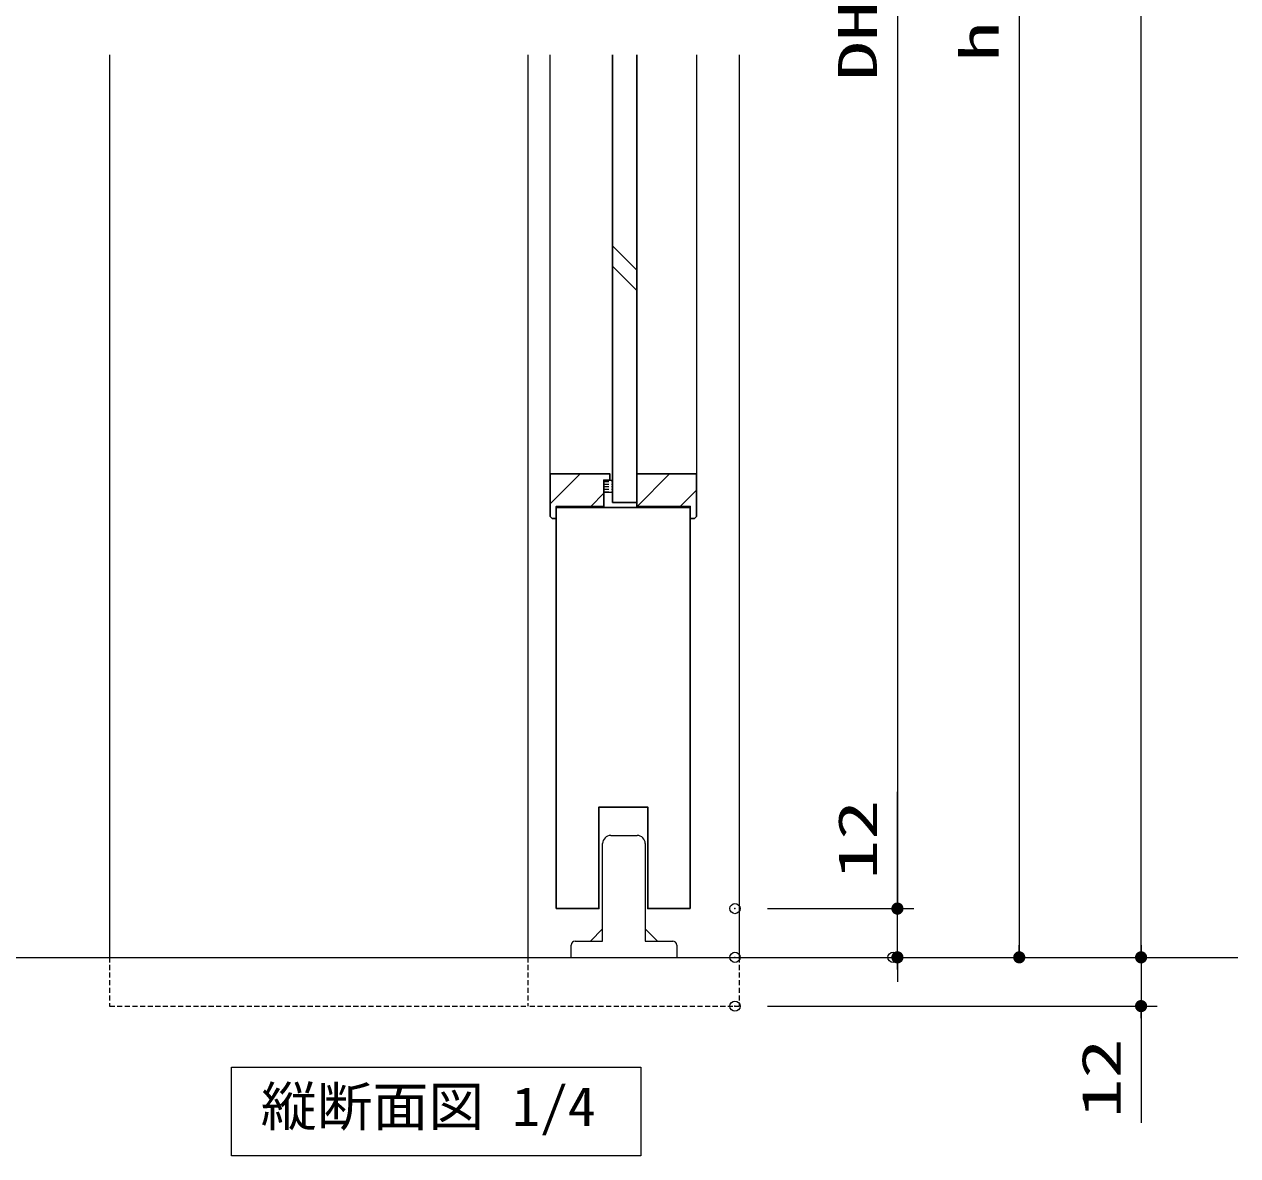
# Model space of a CAD drawing. Units: millimetres, scale not verified. Extents: x -1306 to 1306, y -607 to 607.
# Drawn here: x -588.6 to -289.8, y -70.4 to 208.1 of the extents above; entities that cross this region are included whole.
import ezdxf
from ezdxf.enums import TextEntityAlignment as Align

# ---------------------------------------------------------------- set-up
doc = ezdxf.new("R2010")
doc.units = ezdxf.units.MM
doc.header["$LTSCALE"] = 5
doc.header["$PDMODE"] = 32
doc.header["$PDSIZE"] = 2.5
doc.linetypes.add('USER2', pattern=[0.375, 0.25, -0.125])
for name, color, linetype, lineweight in [('0-1_線(黄)', 2, 'Continuous', 15), ('0-B_点線(水)', 6, 'USER2', 9), ('0-D_線(白)', 7, 'Continuous', 30), ('1-0_線(水)', 4, 'Continuous', 9), ('1-1_寸法線', 3, 'Continuous', 13), ('1-2_ハッチング', 6, 'Continuous', 9), ('1-4_DEFPOINTS', 7, 'Continuous', 5), ('1-5_0', 3, 'Continuous', 25), ('1-6_点線(黄)', 2, 'USER2', 15)]:
    doc.layers.add(name, color=color, linetype=linetype, lineweight=lineweight)
doc.styles.add('ＭＳ ゴシック', font='')
doc.styles.get('ＭＳ ゴシック').set_extended_font_data('MS Gothic')

# ---------------------------------------------------------------- blocks, each defined once
blk = doc.blocks.new('_DOT')
at = {"layer": '1-5_0'}
blk.add_line((-2.5, 0), (-5, 0), dxfattribs=at)
for points in [[(0, 0), (-2.5, 0), (-2.48, 0.313)], [(0, 0), (-2.48, -0.313), (-2.5, 0)], [(0, 0), (-2.48, 0.313), (-2.421, 0.622)], [(0, 0), (-2.421, -0.622), (-2.48, -0.313)], [(0, 0), (-2.421, 0.622), (-2.324, 0.92)], [(0, 0), (-2.324, -0.92), (-2.421, -0.622)], [(0, 0), (-2.324, 0.92), (-2.191, 1.204)], [(0, 0), (-2.191, -1.204), (-2.324, -0.92)], [(0, 0), (-2.191, 1.204), (-2.023, 1.469)], [(0, 0), (-2.023, -1.469), (-2.191, -1.204)], [(0, 0), (-2.023, 1.469), (-1.822, 1.711)], [(0, 0), (-1.822, -1.711), (-2.023, -1.469)], [(0, 0), (-1.822, 1.711), (-1.594, 1.926)], [(0, 0), (-1.594, -1.926), (-1.822, -1.711)], [(0, 0), (-1.594, 1.926), (-1.34, 2.111)], [(0, 0), (-1.34, -2.111), (-1.594, -1.926)], [(0, 0), (-1.34, 2.111), (-1.064, 2.262)], [(0, 0), (-1.064, -2.262), (-1.34, -2.111)], [(0, 0), (-1.064, 2.262), (-0.773, 2.378)], [(0, 0), (-0.773, -2.378), (-1.064, -2.262)], [(0, 0), (-0.773, 2.378), (-0.468, 2.456)], [(0, 0), (-0.468, -2.456), (-0.773, -2.378)], [(0, 0), (-0.468, 2.456), (-0.157, 2.495)], [(0, 0), (-0.157, -2.495), (-0.468, -2.456)], [(0, 0), (-0.157, 2.495), (0.157, 2.495)], [(0, 0), (0.157, -2.495), (-0.157, -2.495)], [(0, 0), (0.157, 2.495), (0.468, 2.456)], [(0, 0), (0.468, 2.456), (0.773, 2.378)], [(0, 0), (0.773, 2.378), (1.064, 2.262)], [(0, 0), (1.064, 2.262), (1.34, 2.111)], [(0, 0), (1.34, 2.111), (1.594, 1.926)], [(0, 0), (1.594, 1.926), (1.822, 1.711)], [(0, 0), (1.822, 1.711), (2.023, 1.469)], [(0, 0), (2.023, 1.469), (2.191, 1.204)], [(0, 0), (2.191, 1.204), (2.324, 0.92)], [(0, 0), (2.324, 0.92), (2.421, 0.622)], [(0, 0), (2.421, 0.622), (2.48, 0.313)], [(0, 0), (2.48, 0.313), (2.5, 0)], [(0, 0), (0.468, -2.456), (0.157, -2.495)], [(0, 0), (0.773, -2.378), (0.468, -2.456)], [(0, 0), (1.064, -2.262), (0.773, -2.378)], [(0, 0), (1.34, -2.111), (1.064, -2.262)], [(0, 0), (1.594, -1.926), (1.34, -2.111)], [(0, 0), (1.822, -1.711), (1.594, -1.926)], [(0, 0), (2.023, -1.469), (1.822, -1.711)], [(0, 0), (2.191, -1.204), (2.023, -1.469)], [(0, 0), (2.324, -0.92), (2.191, -1.204)], [(0, 0), (2.421, -0.622), (2.324, -0.92)], [(0, 0), (2.48, -0.313), (2.421, -0.622)], [(0, 0), (2.5, 0), (2.48, -0.313)]]:
    blk.add_solid(points, dxfattribs=at)
blk = doc.blocks.new('ｶﾞｲﾄﾞ金具')
at = {"layer": '1-0_線(水)'}
for p, q in [((3791.88, 2451.38), (3824.38, 2451.38)), ((3834.38, 2441.38), (3834.38, 2321.38)), ((3781.88, 2336.38), (3766.88, 2321.38)), ((3834.38, 2336.38), (3849.38, 2321.38)), ((3743.13, 2301.38), (3743.13, 2316.38)), ((3834.38, 2321.38), (3868.13, 2321.38)), ((3873.13, 2316.38), (3873.13, 2301.38))]:
    blk.add_line(p, q, dxfattribs=at)
blk.add_lwpolyline([(3748.13, 2321.38), (3781.88, 2321.38), (3781.88, 2441.38)], dxfattribs=at)
for centre, radius, start, end in [((3791.88, 2441.38), 10, 90, 180), ((3824.38, 2441.38), 10, 0, 90), ((3748.13, 2316.38), 5, 90, 180), ((3868.13, 2316.38), 5, 0, 90)]:
    blk.add_arc(centre, radius, start, end, dxfattribs=at)

msp = doc.modelspace()

# ---------------------------------------------------------------- linework, layer by layer
at = {"layer": '0-1_線(黄)'}
msp.add_line((-1227.759, -21.552), (-289.827, -21.552), dxfattribs=at)
msp.add_lwpolyline([(-537.646, -48.552), (-436.796, -48.552), (-436.796, -70.387), (-537.646, -70.387)], close=True, dxfattribs=at)
at = {"layer": '0-B_点線(水)'}
for p, q in [((-445.928, 95.582), (-443.828, 95.582)), ((-445.928, 94.957), (-443.828, 94.957)), ((-445.928, 94.332), (-443.828, 94.332)), ((-445.928, 93.707), (-443.828, 93.707)), ((-445.928, 93.082), (-443.828, 93.082))]:
    msp.add_line(p, q, dxfattribs=at)
at = {"layer": '0-D_線(白)'}
for p, q in [((-443.828, 90.448), (-443.828, 200.637)), ((-459.128, 86.948), (-458.628, 86.448)), ((-457.628, 89.448), (-457.628, -9.531)), ((-457.628, 89.198), (-424.628, 89.198)), ((-423.128, 86.948), (-423.628, 86.448)), ((-458.628, 86.448), (-457.628, 86.448)), ((-424.628, 86.448), (-423.628, 86.448)), ((-424.627, 86.448), (-424.627, -9.552))]:
    msp.add_line(p, q, dxfattribs=at)
for points in [[(-443.828, 90.448), (-437.828, 90.448), (-437.828, 200.637)], [(-444.428, 95.948), (-444.428, 97.448), (-459.128, 97.448), (-459.128, 86.948)], [(-444.428, 95.948), (-445.928, 95.948), (-445.928, 89.448)], [(-444.428, 95.948), (-445.928, 95.948), (-445.928, 92.948)], [(-423.128, 86.948), (-423.128, 97.448), (-437.828, 97.448), (-437.828, 89.448)], [(-457.628, 86.448), (-457.628, 89.448), (-445.928, 89.448)], [(-424.628, 86.448), (-424.628, 89.448), (-437.828, 89.448)], [(-424.627, -9.552), (-435.127, -9.552), (-435.127, 15.448), (-447.127, 15.448), (-447.127, -9.552), (-457.628, -9.552)]]:
    msp.add_lwpolyline(points, dxfattribs=at)
at = {"layer": '1-0_線(水)'}
for p, q in [((-567.627, 200.637), (-567.627, -21.552)), ((-464.627, 200.637), (-464.627, -21.552)), ((-459.128, 97.448), (-459.128, 200.637)), ((-423.128, 200.637), (-423.128, 97.448)), ((-412.627, 200.637), (-412.627, -21.552)), ((-437.828, 147.607), (-443.828, 153.607)), ((-437.828, 142.607), (-443.828, 148.607)), ((-444.428, 95.948), (-443.828, 95.948)), ((-445.928, 92.948), (-443.828, 92.948))]:
    msp.add_line(p, q, dxfattribs=at)
at = {"layer": '1-1_寸法線'}
for p, q in [((-313.627, -18.552), (-313.627, 455.448)), ((-343.627, 425.448), (-343.627, -18.552)), ((-373.627, 415.448), (-373.627, -6.552)), ((-373.627, -6.552), (-373.627, 19.21)), ((-405.627, -9.552), (-369.627, -9.552)), ((-405.627, -9.552), (-369.627, -9.552)), ((-373.627, -21.552), (-373.627, -9.552)), ((-313.627, -18.552), (-313.627, -15.552)), ((-405.627, -21.552), (-369.627, -21.552)), ((-405.627, -21.552), (-309.627, -21.552)), ((-405.627, -21.552), (-309.627, -21.552)), ((-366.717, -21.552), (-339.627, -21.552)), ((-313.627, -21.552), (-313.627, -33.552)), ((-373.627, -24.552), (-373.627, -27.552)), ((-405.627, -33.552), (-309.627, -33.552)), ((-313.627, -36.552), (-313.627, -62.314))]:
    msp.add_line(p, q, dxfattribs=at)
at = {"layer": '1-2_ハッチング'}
for p, q in [((-459.128, 90.085), (-451.765, 97.448)), ((-437.733, 89.448), (-429.733, 97.448)), ((-449.159, 89.448), (-445.928, 92.678)), ((-427.127, 89.448), (-423.128, 93.446))]:
    msp.add_line(p, q, dxfattribs=at)
at = {"layer": '1-4_DEFPOINTS'}
for p in [(-413.627, -9.552), (-373.627, -9.552), (-413.627, -21.552), (-374.717, -21.552), (-373.627, -21.552), (-343.627, -21.552), (-413.627, -33.552), (-313.627, -33.552)]:
    msp.add_point(p, dxfattribs=at)
at = {"layer": '1-6_点線(黄)'}
for p, q in [((-567.627, -21.552), (-567.627, -33.552)), ((-464.627, -21.552), (-464.627, -33.552)), ((-412.627, -21.552), (-412.627, -33.552)), ((-567.627, -33.552), (-464.627, -33.552)), ((-464.127, -33.552), (-412.627, -33.552))]:
    msp.add_line(p, q, dxfattribs=at)

# ---------------------------------------------------------------- block references
at = {"layer": '1-0_線(水)', "xscale": 0.2, "yscale": 0.2}
msp.add_blockref('ｶﾞｲﾄﾞ金具', (-1202.596, -481.829), dxfattribs=at)
at = {"layer": '1-1_寸法線', "xscale": 0.6, "yscale": 0.6}
for p, rotation in [((-373.627, -9.552), 270), ((-373.627, -9.552), 270), ((-373.627, -21.552), 90), ((-343.627, -21.552), 270), ((-313.627, -21.552), 270), ((-313.627, -21.552), 270), ((-313.627, -33.552), 90)]:
    msp.add_blockref('_DOT', p, dxfattribs=dict(at, rotation=rotation))

# ---------------------------------------------------------------- texts
at = {"layer": '0-1_線(黄)', "style": 'ＭＳ ゴシック', "width": 1.05}
msp.add_text('縦断面図 1/4', height=9.604, dxfattribs=at).set_placement((-530.398, -65.93), align=Align.BOTTOM_LEFT)
at = {"layer": '1-1_寸法線', "style": 'ＭＳ ゴシック', "width": 1.5}
for s, p in [('DH', (-375.777, 194.21)), ('h', (-345.777, 198.924)), ('12', (-375.777, -2.409)), ('12', (-315.777, -61.171))]:
    msp.add_text(s, height=9.604, rotation=90, dxfattribs=at).set_placement(p, align=Align.BOTTOM_LEFT)

doc.saveas('drawing.dxf')
